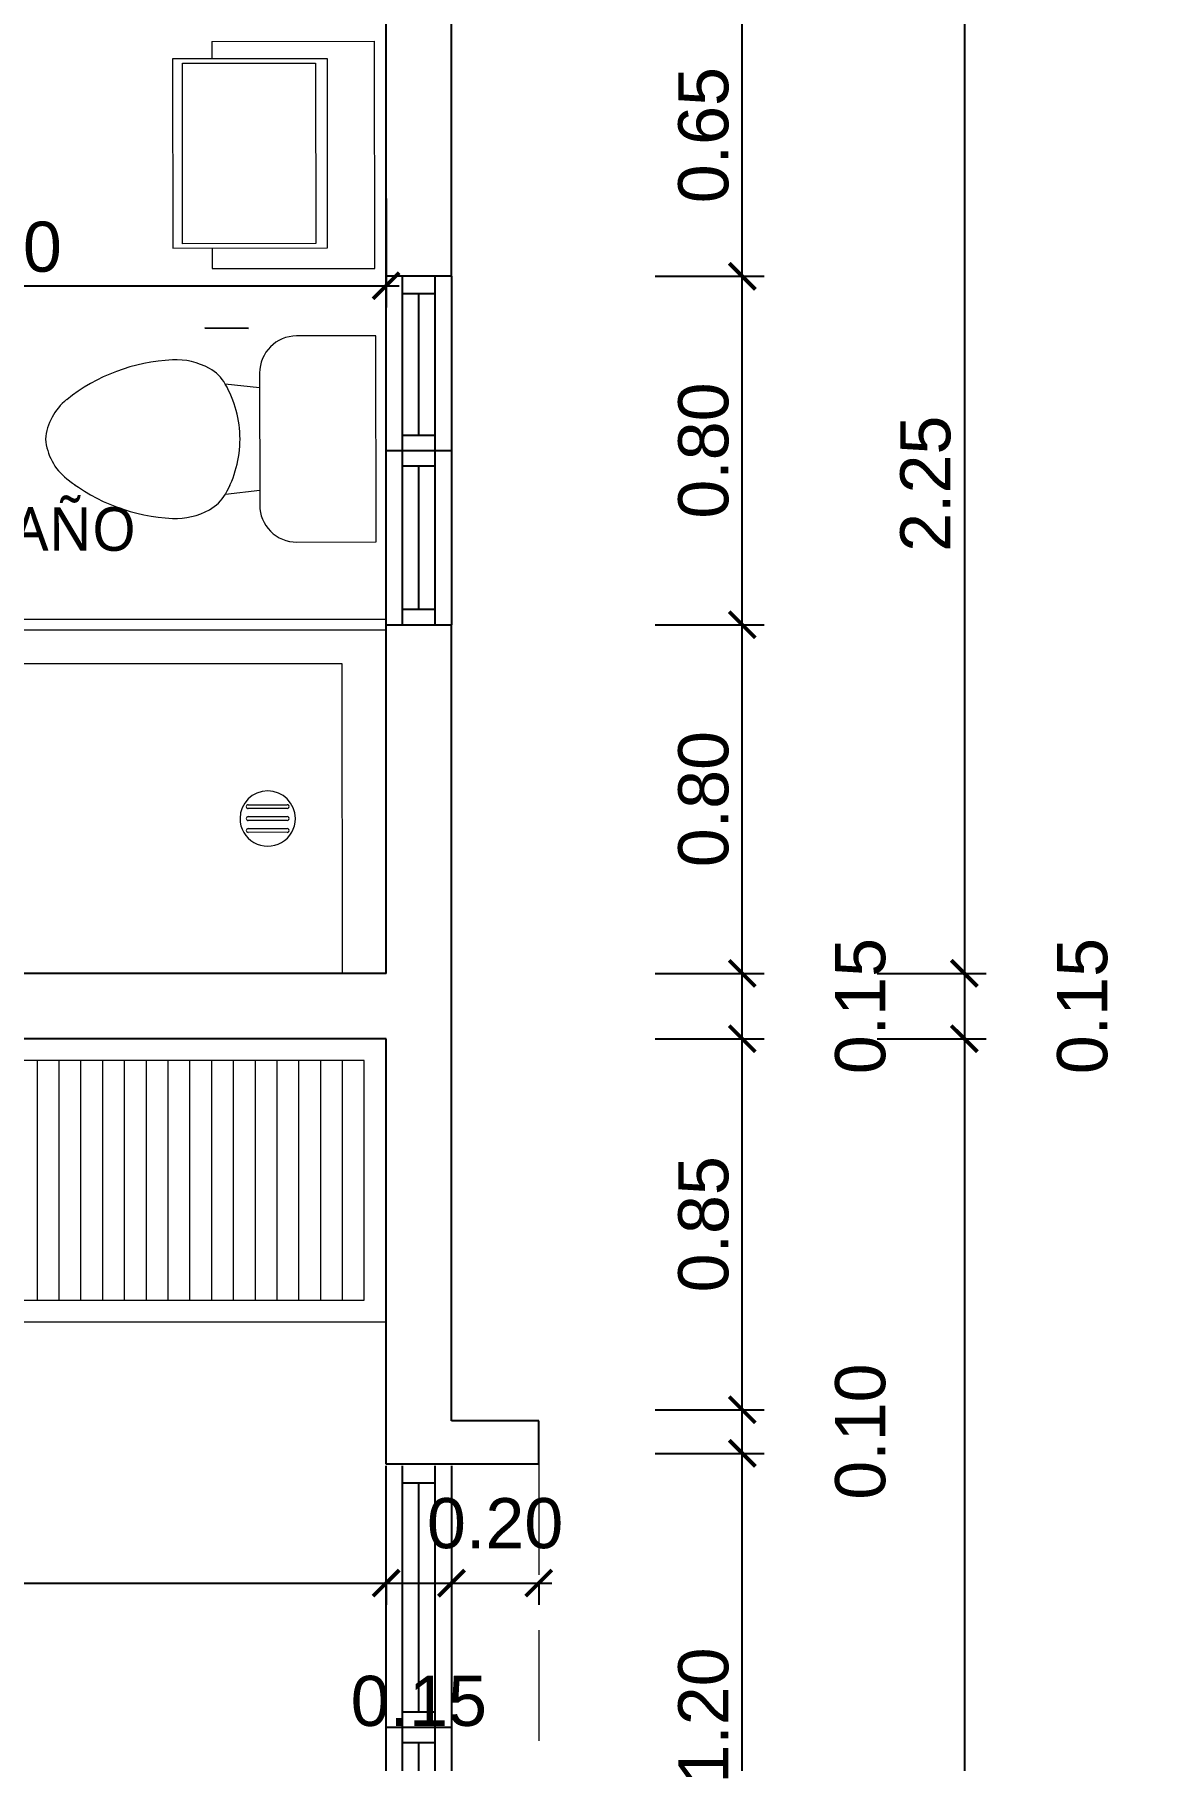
# Model space of a CAD drawing. Header units: feet. Extents: x -417 to 46, y -646 to -218.
# Drawn here: x -61.595 to -59.033, y -307.113 to -303.152 of the extents above; entities that cross this region are included whole.
import ezdxf

# ---------------------------------------------------------------- set-up
doc = ezdxf.new("R2010")
doc.units = ezdxf.units.FT
doc.header["$MEASUREMENT"] = 0
doc.linetypes.add('DASHDOT', pattern=[25.4, 12.7, -6.35, 0, -6.35])
doc.linetypes.add('DASHED', pattern=[19.05, 12.7, -6.35])
for name, color, linetype, lineweight in [('A-WALL', 4, 'Continuous', 25), ('closet', 8, 'Continuous', 5), ('DIM-COTAS', 1, 'Continuous', 5), ('I-FURN', 2, 'Continuous', 0), ('P-SANR-FIXT', 2, 'Continuous', 9), ('TXT', 2, 'Continuous', 9), ('vuelo', 251, 'DASHED', 13)]:
    doc.layers.add(name, color=color, linetype=linetype, lineweight=lineweight)
for name, color, linetype in [('DIM', 10, 'Continuous'), ('GRDUTIY', 5, 'Continuous'), ('PERT-VENT', 2, 'Continuous')]:
    doc.layers.add(name, color=color, linetype=linetype)
doc.styles.add('ads', font='trebuc.ttf', dxfattribs={"height": 0.14})
doc.styles.get("Standard").update_dxf_attribs({"font": 'arial.ttf', "height": 0.115})
doc.dimstyles.new('KEILY', dxfattribs={"dimtxt": 0.115, "dimasz": 0.06, "dimexe": 0.05, "dimexo": 0.2, "dimgap": 0.03, "dimtad": 1, "dimzin": 1, "dimdsep": 46, "dimtxsty": 'Standard', "dimblk": 'ARCHTICK', "dimcen": 2.5, "dimdle": 0.03, "dimclrd": 256, "dimclre": 256, "dimclrt": 7, "dimadec": 0, "dimazin": 0, "dimtfac": 1, "dimtmove": 2, "dimatfit": 3, "dimfxl": 0.2, "dimfxlon": 1, "dimtolj": 1, "dimtzin": 1, "dimarcsym": 0})

# ---------------------------------------------------------------- blocks, each defined once
blk = doc.blocks.new('bath_sink_6127 - bath_sink_6127-V2-Nivel 1')
at = {"layer": 'I-FURN'}
for p, q in [((0.2933, 0.2974), (-0.1268, 0.2974)), ((-0.1268, 0.2974), (-0.1268, -0.29)), ((0.2933, 0.2442), (0.2933, 0.2974)), ((0.3949, 0.2442), (-0.0052, 0.2442)), ((-0.0052, 0.2442), (-0.0052, -0.2448)), ((0.0254, -0.2336), (0.0254, 0.233)), ((0.0254, 0.233), (0.3695, 0.233)), ((0.3695, 0.233), (0.3695, -0.2336)), ((0.3949, -0.2448), (0.3949, 0.2442)), ((-0.0052, -0.2448), (0.3949, -0.2448)), ((0.3695, -0.2336), (0.0254, -0.2336)), ((0.2933, -0.29), (0.2933, -0.2448)), ((0.2933, -0.29), (-0.1268, -0.29))]:
    blk.add_line(p, q, dxfattribs=at)
blk = doc.blocks.new('Toilet_-_Tank_-_3D_4840 - 17_ High_ Seat Not Visible-536545-Nivel 1')
at = {"layer": 'P-SANR-FIXT'}
for p, q in [((0.2476, 0.4889), (-0.2476, 0.4889)), ((-0.2476, 0.4889), (-0.2476, 0.2984)), ((0.2476, 0.2984), (0.2476, 0.4889)), ((-0.1587, 0.2096), (-0.1228, 0.2096)), ((-0.1228, 0.2096), (-0.1323, 0.127)), ((-0.1228, 0.2096), (0.1228, 0.2096)), ((0.1323, 0.127), (0.1228, 0.2096)), ((0.1228, 0.2096), (0.1588, 0.2096))]:
    blk.add_line(p, q, dxfattribs=at)
for centre, radius, start, end in [((-0.1587, 0.2984), 0.0889, 180, 270), ((0.1588, 0.2984), 0.0889, 270, 360), ((-0.0827, 0.0408), 0.0995, 119.8981, 151.0596), ((0.0005, -0.104), 0.2664, 90.1019, 119.8981), ((-0.0005, -0.104), 0.2664, 60.1019, 89.8981), ((0.0827, 0.0408), 0.0995, 28.9404, 60.1019), ((-0.0233, 0.0079), 0.1674, 151.0596, 182.709), ((0.0233, 0.0079), 0.1674, 357.291, 28.9404), ((0.2505, 0.0209), 0.4415, 182.709, 218.5058), ((-0.2505, 0.0209), 0.4415, 321.4942, 357.291), ((0.0113, -0.1694), 0.1359, 218.5058, 265.219), ((-0.0113, -0.1694), 0.1359, 274.781, 321.4942)]:
    blk.add_arc(centre, radius, start, end, dxfattribs=at)
blk = doc.blocks.new('A$C59FC24C1')
at = {"layer": 'PERT-VENT', "extrusion": (-2.36783e-12, 8.94772e-16, -1)}
for p, q in [((0, 0), (0, 1.2)), ((0.0375, 1.2), (0.0375, 0)), ((0.1125, 1.2), (0.1125, 0)), ((0.15, 1.2), (0.15, 0)), ((0.0375, 1.165), (0.1125, 1.165)), ((0.0375, 1.165), (0.1125, 1.165)), ((0.075, 1.165), (0.075, 0.635)), ((0.1125, 0.635), (0.0375, 0.635)), ((0.15, 0.6), (0, 0.6)), ((0.1125, 0.565), (0.0375, 0.565)), ((0.075, 0.565), (0.075, 0.0404)), ((0.0375, 0.0404), (0.1125, 0.0404))]:
    blk.add_line(p, q, dxfattribs=at)
blk = doc.blocks.new('A$C5F285EFA')
at = {"layer": 'P-SANR-FIXT'}
for p, q in [((0, 0.8128), (1.8, 0.8129)), ((0, 0.8128), (0.0007, 0.0014)), ((1.8, 0.8129), (1.8, 0)), ((1.8, 0.7875), (0, 0.7874)), ((0.1017, 0.7113), (1.6985, 0.7112)), ((0.1017, 0.7113), (0.1023, 0.0001)), ((1.6985, 0.7112), (1.6991, 0)), ((1.4837, 0.3872), (1.5729, 0.3872)), ((1.5729, 0.3784), (1.4837, 0.3783)), ((1.4838, 0.3599), (1.5729, 0.3599)), ((1.5729, 0.3511), (1.4838, 0.351)), ((1.4838, 0.3326), (1.573, 0.3326)), ((1.573, 0.3238), (1.4838, 0.3237)), ((1.6991, 0), (0.0007, 0)), ((1.6991, 0), (1.8, 0))]:
    blk.add_line(p, q, dxfattribs=at)
for centre, radius, start, end in [((1.5284, 0.3555), 0.0635, 0.0472, 180.0472), ((1.5284, 0.3555), 0.0635, 0.0472, 180.0472), ((1.4837, 0.3827), 0.00444, 90.0472, 270.0472), ((1.4838, 0.3554), 0.00444, 90.0472, 270.0472), ((1.5729, 0.3828), 0.00444, 270.0472, 90.0472), ((1.5729, 0.3555), 0.00444, 270.0472, 90.0472), ((1.5284, 0.3555), 0.0635, 180.0472, 0.0472), ((1.5284, 0.3555), 0.0635, 180.0472, 0.0472), ((1.4838, 0.3281), 0.00444, 90.0472, 270.0472), ((1.573, 0.3282), 0.00444, 270.0472, 90.0472)]:
    blk.add_arc(centre, radius, start, end, dxfattribs=at)
blk = doc.blocks.new('_ArchTick')
at = {"layer": 'DIM-COTAS', "color": 0, "const_width": 0.15}
blk.add_lwpolyline([(-0.5, -0.5), (0.5, 0.5)], dxfattribs=at)
blk = doc.blocks.new('*D792')
at = {"layer": 'Defpoints', "color": 0, "transparency": 16777216}
for p in [(-60.7883, -306.4085), (-59.9714, -306.4085), (-61.0145, -307.6117)]:
    blk.add_point(p, dxfattribs=at)
at = {"layer": 'DIM', "lineweight": -2, "transparency": 16777216}
for p, q in [((-59.9714, -307.6417), (-59.9714, -306.3785)), ((-60.1714, -306.4085), (-59.9214, -306.4085)), ((-60.1714, -307.6117), (-59.9214, -307.6117))]:
    blk.add_line(p, q, dxfattribs=at)
at = {"layer": 'DIM', "lineweight": -2, "transparency": 16777216, "xscale": 0.06, "yscale": 0.06, "zscale": 0.06}
for p, rotation in [((-59.9714, -306.4085), 90), ((-59.9714, -307.6117), 270)]:
    blk.add_blockref('_ArchTick', p, dxfattribs=dict(at, rotation=rotation))
at = {"layer": 'DIM', "color": 7, "transparency": 16777216, "insert": (-60.0601, -307.0101), "char_height": 0.115, "attachment_point": 5, "rotation": 90}
blk.add_mtext('\\A1;1.20', dxfattribs=at)
blk = doc.blocks.new('*D793')
at = {"layer": 'Defpoints', "color": 0, "transparency": 16777216}
for p in [(-60.7883, -306.3085), (-59.9714, -306.3085), (-60.7883, -306.4085)]:
    blk.add_point(p, dxfattribs=at)
at = {"layer": 'DIM', "lineweight": -2, "transparency": 16777216}
for p, q in [((-59.9714, -306.4385), (-59.9714, -306.2785)), ((-60.1714, -306.3085), (-59.9214, -306.3085)), ((-60.1714, -306.4085), (-59.9214, -306.4085))]:
    blk.add_line(p, q, dxfattribs=at)
at = {"layer": 'DIM', "lineweight": -2, "transparency": 16777216, "xscale": 0.06, "yscale": 0.06, "zscale": 0.06}
for p, rotation in [((-59.9714, -306.3085), 90), ((-59.9714, -306.4085), 270)]:
    blk.add_blockref('_ArchTick', p, dxfattribs=dict(at, rotation=rotation))
at = {"layer": 'DIM', "color": 7, "transparency": 16777216, "insert": (-59.7002, -306.3585), "char_height": 0.115, "attachment_point": 5, "rotation": 90}
blk.add_mtext('\\A1;0.10', dxfattribs=at)
blk = doc.blocks.new('*D794')
at = {"layer": 'Defpoints', "color": 0, "transparency": 16777216}
for p in [(-61.2145, -305.457), (-59.9714, -305.457), (-60.7883, -306.3085)]:
    blk.add_point(p, dxfattribs=at)
at = {"layer": 'DIM', "lineweight": -2, "transparency": 16777216}
for p, q in [((-59.9714, -306.3385), (-59.9714, -305.427)), ((-60.1714, -305.457), (-59.9214, -305.457)), ((-60.1714, -306.3085), (-59.9214, -306.3085))]:
    blk.add_line(p, q, dxfattribs=at)
at = {"layer": 'DIM', "lineweight": -2, "transparency": 16777216, "xscale": 0.06, "yscale": 0.06, "zscale": 0.06}
for p, rotation in [((-59.9714, -305.457), 90), ((-59.9714, -306.3085), 270)]:
    blk.add_blockref('_ArchTick', p, dxfattribs=dict(at, rotation=rotation))
at = {"layer": 'DIM', "color": 7, "transparency": 16777216, "insert": (-60.0601, -305.8827), "char_height": 0.115, "attachment_point": 5, "rotation": 90}
blk.add_mtext('\\A1;0.85', dxfattribs=at)
blk = doc.blocks.new('*D795')
at = {"layer": 'Defpoints', "color": 0, "transparency": 16777216}
for p in [(-61.2145, -305.307), (-59.9714, -305.307), (-61.2145, -305.457)]:
    blk.add_point(p, dxfattribs=at)
at = {"layer": 'DIM', "lineweight": -2, "transparency": 16777216}
for p, q in [((-60.1714, -305.307), (-59.9214, -305.307)), ((-59.9714, -305.487), (-59.9714, -305.277)), ((-60.1714, -305.457), (-59.9214, -305.457))]:
    blk.add_line(p, q, dxfattribs=at)
at = {"layer": 'DIM', "lineweight": -2, "transparency": 16777216, "xscale": 0.06, "yscale": 0.06, "zscale": 0.06}
for p, rotation in [((-59.9714, -305.307), 90), ((-59.9714, -305.457), 270)]:
    blk.add_blockref('_ArchTick', p, dxfattribs=dict(at, rotation=rotation))
at = {"layer": 'DIM', "color": 7, "transparency": 16777216, "insert": (-59.7002, -305.382), "char_height": 0.115, "attachment_point": 5, "rotation": 90}
blk.add_mtext('\\A1;0.15', dxfattribs=at)
blk = doc.blocks.new('*D796')
at = {"layer": 'Defpoints', "color": 0, "transparency": 16777216}
for p in [(-60.6383, -304.507), (-59.9714, -304.507), (-61.2145, -305.307)]:
    blk.add_point(p, dxfattribs=at)
at = {"layer": 'DIM', "lineweight": -2, "transparency": 16777216}
for p, q in [((-59.9714, -305.337), (-59.9714, -304.477)), ((-60.1714, -304.507), (-59.9214, -304.507)), ((-60.1714, -305.307), (-59.9214, -305.307))]:
    blk.add_line(p, q, dxfattribs=at)
at = {"layer": 'DIM', "lineweight": -2, "transparency": 16777216, "xscale": 0.06, "yscale": 0.06, "zscale": 0.06}
for p, rotation in [((-59.9714, -304.507), 90), ((-59.9714, -305.307), 270)]:
    blk.add_blockref('_ArchTick', p, dxfattribs=dict(at, rotation=rotation))
at = {"layer": 'DIM', "color": 7, "transparency": 16777216, "insert": (-60.0601, -304.907), "char_height": 0.115, "attachment_point": 5, "rotation": 90}
blk.add_mtext('\\A1;0.80', dxfattribs=at)
blk = doc.blocks.new('*D801')
at = {"layer": 'Defpoints', "color": 0, "transparency": 16777216}
for p in [(-59.9214, -303.0594), (-59.9214, -305.307), (-59.4621, -305.307)]:
    blk.add_point(p, dxfattribs=at)
at = {"layer": 'DIM', "lineweight": -2, "transparency": 16777216}
for p, q in [((-59.4621, -303.0294), (-59.4621, -305.337)), ((-59.6621, -303.0594), (-59.4121, -303.0594)), ((-59.6621, -305.307), (-59.4121, -305.307))]:
    blk.add_line(p, q, dxfattribs=at)
at = {"layer": 'DIM', "lineweight": -2, "transparency": 16777216, "xscale": 0.06, "yscale": 0.06, "zscale": 0.06}
for p, rotation in [((-59.4621, -303.0594), 90), ((-59.4621, -305.307), 270)]:
    blk.add_blockref('_ArchTick', p, dxfattribs=dict(at, rotation=rotation))
at = {"layer": 'DIM', "color": 7, "transparency": 16777216, "insert": (-59.5509, -304.1832), "char_height": 0.115, "attachment_point": 5, "rotation": 90}
blk.add_mtext('\\A1;2.25', dxfattribs=at)
blk = doc.blocks.new('*D802')
at = {"layer": 'Defpoints', "color": 0, "transparency": 16777216}
for p in [(-59.9214, -305.307), (-59.9214, -305.457), (-59.4621, -305.457)]:
    blk.add_point(p, dxfattribs=at)
at = {"layer": 'DIM', "lineweight": -2, "transparency": 16777216}
for p, q in [((-59.6621, -305.307), (-59.4121, -305.307)), ((-59.4621, -305.277), (-59.4621, -305.487)), ((-59.6621, -305.457), (-59.4121, -305.457))]:
    blk.add_line(p, q, dxfattribs=at)
at = {"layer": 'DIM', "lineweight": -2, "transparency": 16777216, "xscale": 0.06, "yscale": 0.06, "zscale": 0.06}
for p, rotation in [((-59.4621, -305.307), 90), ((-59.4621, -305.457), 270)]:
    blk.add_blockref('_ArchTick', p, dxfattribs=dict(at, rotation=rotation))
at = {"layer": 'DIM', "color": 7, "transparency": 16777216, "insert": (-59.191, -305.382), "char_height": 0.115, "attachment_point": 5, "rotation": 90}
blk.add_mtext('\\A1;0.15', dxfattribs=at)
blk = doc.blocks.new('*D803')
at = {"layer": 'Defpoints', "color": 0, "transparency": 16777216}
for p in [(-59.9214, -305.457), (-59.9214, -310.057), (-59.4621, -310.057)]:
    blk.add_point(p, dxfattribs=at)
at = {"layer": 'DIM', "lineweight": -2, "transparency": 16777216}
for p, q in [((-59.4621, -305.427), (-59.4621, -310.087)), ((-59.6621, -305.457), (-59.4121, -305.457)), ((-59.6621, -310.057), (-59.4121, -310.057))]:
    blk.add_line(p, q, dxfattribs=at)
at = {"layer": 'DIM', "lineweight": -2, "transparency": 16777216, "xscale": 0.06, "yscale": 0.06, "zscale": 0.06}
for p, rotation in [((-59.4621, -305.457), 90), ((-59.4621, -310.057), 270)]:
    blk.add_blockref('_ArchTick', p, dxfattribs=dict(at, rotation=rotation))
at = {"layer": 'DIM', "color": 7, "transparency": 16777216, "insert": (-59.5509, -307.757), "char_height": 0.115, "attachment_point": 5, "rotation": 90}
blk.add_mtext('\\A1;4.60', dxfattribs=at)
blk = doc.blocks.new('*D1001')
at = {"layer": 'Defpoints', "color": 0, "transparency": 16777216}
for p in [(-60.6383, -303.707), (-59.9714, -303.707), (-60.6383, -304.507)]:
    blk.add_point(p, dxfattribs=at)
at = {"layer": 'DIM', "lineweight": -2, "transparency": 16777216}
for p, q in [((-59.9714, -304.537), (-59.9714, -303.677)), ((-60.1714, -303.707), (-59.9214, -303.707)), ((-60.1714, -304.507), (-59.9214, -304.507))]:
    blk.add_line(p, q, dxfattribs=at)
at = {"layer": 'DIM', "lineweight": -2, "transparency": 16777216, "xscale": 0.06, "yscale": 0.06, "zscale": 0.06}
for p, rotation in [((-59.9714, -303.707), 90), ((-59.9714, -304.507), 270)]:
    blk.add_blockref('_ArchTick', p, dxfattribs=dict(at, rotation=rotation))
at = {"layer": 'DIM', "color": 7, "transparency": 16777216, "insert": (-60.0601, -304.107), "char_height": 0.115, "attachment_point": 5, "rotation": 90}
blk.add_mtext('\\A1;0.80', dxfattribs=at)
blk = doc.blocks.new('*D1002')
at = {"layer": 'Defpoints', "color": 0, "transparency": 16777216}
for p in [(-60.8383, -303.0594), (-59.9714, -303.0594), (-60.6383, -303.707)]:
    blk.add_point(p, dxfattribs=at)
at = {"layer": 'DIM', "lineweight": -2, "transparency": 16777216}
for p, q in [((-59.9714, -303.737), (-59.9714, -303.0294)), ((-60.1714, -303.0594), (-59.9214, -303.0594)), ((-60.1714, -303.707), (-59.9214, -303.707))]:
    blk.add_line(p, q, dxfattribs=at)
at = {"layer": 'DIM', "lineweight": -2, "transparency": 16777216, "xscale": 0.06, "yscale": 0.06, "zscale": 0.06}
for p, rotation in [((-59.9714, -303.0594), 90), ((-59.9714, -303.707), 270)]:
    blk.add_blockref('_ArchTick', p, dxfattribs=dict(at, rotation=rotation))
at = {"layer": 'DIM', "color": 7, "transparency": 16777216, "insert": (-60.0601, -303.3832), "char_height": 0.115, "attachment_point": 5, "rotation": 90}
blk.add_mtext('\\A1;0.65', dxfattribs=at)
blk = doc.blocks.new('*D806')
at = {"layer": 'Defpoints', "color": 0, "transparency": 16777216}
for p in [(-59.3096, -299.057), (-58.7806, -299.057), (-59.3096, -311.5036)]:
    blk.add_point(p, dxfattribs=at)
at = {"layer": 'DIM', "lineweight": -2, "transparency": 16777216}
for p, q in [((-58.7806, -311.5336), (-58.7806, -299.027)), ((-58.9806, -299.057), (-58.7306, -299.057)), ((-58.9806, -311.5036), (-58.7306, -311.5036))]:
    blk.add_line(p, q, dxfattribs=at)
at = {"layer": 'DIM', "lineweight": -2, "transparency": 16777216, "xscale": 0.06, "yscale": 0.06, "zscale": 0.06}
for p, rotation in [((-58.7806, -299.057), 90), ((-58.7806, -311.5036), 270)]:
    blk.add_blockref('_ArchTick', p, dxfattribs=dict(at, rotation=rotation))
at = {"layer": 'DIM', "color": 7, "transparency": 16777216, "insert": (-58.8693, -305.2803), "char_height": 0.115, "attachment_point": 5, "rotation": 90}
blk.add_mtext('\\A1;12.45', dxfattribs=at)
blk = doc.blocks.new('*D1020')
at = {"layer": 'Defpoints', "color": 0, "transparency": 16777216}
for p in [(-60.7883, -303.1094), (-60.7883, -303.7287), (-62.5883, -304.0096)]:
    blk.add_point(p, dxfattribs=at)
at = {"layer": 'DIM', "lineweight": -2, "transparency": 16777216}
for p, q in [((-60.7883, -303.5287), (-60.7883, -303.7787)), ((-62.5883, -303.8096), (-62.5883, -303.6787)), ((-62.6183, -303.7287), (-60.7583, -303.7287))]:
    blk.add_line(p, q, dxfattribs=at)
at = {"layer": 'DIM', "lineweight": -2, "transparency": 16777216, "xscale": 0.06, "yscale": 0.06, "zscale": 0.06, "rotation": 180}
blk.add_blockref('_ArchTick', (-62.5883, -303.7287), dxfattribs=at)
at = {"layer": 'DIM', "lineweight": -2, "transparency": 16777216, "xscale": 0.06, "yscale": 0.06, "zscale": 0.06}
blk.add_blockref('_ArchTick', (-60.7883, -303.7287), dxfattribs=at)
at = {"layer": 'DIM', "color": 7, "transparency": 16777216, "insert": (-61.6883, -303.64), "char_height": 0.115, "attachment_point": 5}
blk.add_mtext('\\A1;1.80', dxfattribs=at)
blk = doc.blocks.new('*D832')
at = {"layer": 'Defpoints', "color": 0, "transparency": 16777216}
for p in [(-63.3383, -306.107), (-60.7883, -306.5935), (-60.7883, -306.7062)]:
    blk.add_point(p, dxfattribs=at)
at = {"layer": 'DIM', "lineweight": -2, "transparency": 16777216}
for p, q in [((-63.3383, -306.5062), (-63.3383, -306.7562)), ((-63.3683, -306.7062), (-60.7583, -306.7062)), ((-60.7883, -306.7062), (-60.7883, -306.7562))]:
    blk.add_line(p, q, dxfattribs=at)
at = {"layer": 'DIM', "lineweight": -2, "transparency": 16777216, "xscale": 0.06, "yscale": 0.06, "zscale": 0.06, "rotation": 180}
blk.add_blockref('_ArchTick', (-63.3383, -306.7062), dxfattribs=at)
at = {"layer": 'DIM', "lineweight": -2, "transparency": 16777216, "xscale": 0.06, "yscale": 0.06, "zscale": 0.06}
blk.add_blockref('_ArchTick', (-60.7883, -306.7062), dxfattribs=at)
at = {"layer": 'DIM', "color": 7, "transparency": 16777216, "insert": (-62.0633, -306.6175), "char_height": 0.115, "attachment_point": 5}
blk.add_mtext('\\A1;2.55', dxfattribs=at)
blk = doc.blocks.new('*D833')
at = {"layer": 'Defpoints', "color": 0, "transparency": 16777216}
for p in [(-60.7883, -306.5935), (-60.6383, -306.6019), (-60.6383, -306.7062)]:
    blk.add_point(p, dxfattribs=at)
at = {"layer": 'DIM', "lineweight": -2, "transparency": 16777216}
for p, q in [((-60.8183, -306.7062), (-60.6083, -306.7062)), ((-60.7883, -306.7062), (-60.7883, -306.7562)), ((-60.6383, -306.7062), (-60.6383, -306.7562))]:
    blk.add_line(p, q, dxfattribs=at)
at = {"layer": 'DIM', "lineweight": -2, "transparency": 16777216, "xscale": 0.06, "yscale": 0.06, "zscale": 0.06, "rotation": 180}
blk.add_blockref('_ArchTick', (-60.7883, -306.7062), dxfattribs=at)
at = {"layer": 'DIM', "lineweight": -2, "transparency": 16777216, "xscale": 0.06, "yscale": 0.06, "zscale": 0.06}
blk.add_blockref('_ArchTick', (-60.6383, -306.7062), dxfattribs=at)
at = {"layer": 'DIM', "color": 7, "transparency": 16777216, "insert": (-60.7133, -306.9773), "char_height": 0.115, "attachment_point": 5}
blk.add_mtext('\\A1;0.15', dxfattribs=at)
blk = doc.blocks.new('*D834')
at = {"layer": 'Defpoints', "color": 0, "transparency": 16777216}
for p in [(-60.6383, -306.6019), (-60.4383, -306.7062), (-60.4383, -306.7062)]:
    blk.add_point(p, dxfattribs=at)
at = {"layer": 'DIM', "lineweight": -2, "transparency": 16777216}
for p, q in [((-60.6683, -306.7062), (-60.4083, -306.7062)), ((-60.6383, -306.7062), (-60.6383, -306.7562)), ((-60.4383, -306.7062), (-60.4383, -306.7562))]:
    blk.add_line(p, q, dxfattribs=at)
at = {"layer": 'DIM', "lineweight": -2, "transparency": 16777216, "xscale": 0.06, "yscale": 0.06, "zscale": 0.06, "rotation": 180}
blk.add_blockref('_ArchTick', (-60.6383, -306.7062), dxfattribs=at)
at = {"layer": 'DIM', "lineweight": -2, "transparency": 16777216, "xscale": 0.06, "yscale": 0.06, "zscale": 0.06}
blk.add_blockref('_ArchTick', (-60.4383, -306.7062), dxfattribs=at)
at = {"layer": 'DIM', "color": 7, "transparency": 16777216, "insert": (-60.5383, -306.5694), "char_height": 0.115, "attachment_point": 5}
blk.add_mtext('\\A1;0.20', dxfattribs=at)
blk = doc.blocks.new('*D922')
at = {"layer": 'Defpoints', "color": 0, "transparency": 16777216}
for p in [(-61.4998, -303.0594), (-62.0399, -305.307), (-61.7797, -305.307)]:
    blk.add_point(p, dxfattribs=at)
at = {"layer": 'DIM', "lineweight": -2, "transparency": 16777216}
for p, q in [((-62.0399, -303.0294), (-62.0399, -305.337)), ((-61.8399, -303.0594), (-62.0899, -303.0594)), ((-61.9797, -305.307), (-62.0899, -305.307))]:
    blk.add_line(p, q, dxfattribs=at)
at = {"layer": 'DIM', "lineweight": -2, "transparency": 16777216, "xscale": 0.06, "yscale": 0.06, "zscale": 0.06}
for p, rotation in [((-62.0399, -303.0594), 90), ((-62.0399, -305.307), 270)]:
    blk.add_blockref('_ArchTick', p, dxfattribs=dict(at, rotation=rotation))
at = {"layer": 'DIM', "color": 7, "transparency": 16777216, "insert": (-62.1286, -304.1832), "char_height": 0.115, "attachment_point": 5, "rotation": 90}
blk.add_mtext('\\A1;2.25', dxfattribs=at)
blk = doc.blocks.new('A$C1A1F583A')
at = {"layer": 'PERT-VENT', "extrusion": (2.36783e-12, -8.94772e-16, -1)}
for p, q in [((0, 0), (0, 0.8)), ((0.0375, 0), (0.0375, 0.8)), ((0.1125, 0), (0.1125, 0.8)), ((0.15, 0.8), (0.15, 0)), ((0.1125, 0.7596), (0.0375, 0.7596)), ((0.075, 0.435), (0.075, 0.7596)), ((0, 0.4), (0.15, 0.4)), ((0.0375, 0.435), (0.1125, 0.435)), ((0.0375, 0.365), (0.1125, 0.365)), ((0.075, 0.035), (0.075, 0.365)), ((0.1125, 0.035), (0.0375, 0.035)), ((0.1125, 0.035), (0.0375, 0.035))]:
    blk.add_line(p, q, dxfattribs=at)

msp = doc.modelspace()

# ---------------------------------------------------------------- hatches: boundary and pattern name
at = {"layer": 'closet'}
h = msp.add_hatch(dxfattribs=at)
h.set_pattern_fill('ANSI31', color=256, scale=0.4, angle=45, style=0)
h.set_pattern_definition([(90, (-63.238263, -306.05702), (-0.05, 7e-18), [])])
h.paths.add_polyline_path([(-63.2883, -306.057), (-60.8383, -306.057), (-60.8383, -305.507), (-63.2883, -305.507)])

# ---------------------------------------------------------------- linework, layer by layer
at = {"layer": 'A-WALL'}
for p, q in [((-60.6383, -303.707), (-60.6383, -302.9094)), ((-60.7883, -303.707), (-60.7883, -303.0594)), ((-60.7883, -305.307), (-60.7883, -304.507)), ((-60.6383, -306.3335), (-60.6383, -304.507)), ((-60.7883, -305.307), (-62.5883, -305.307)), ((-60.7883, -305.457), (-63.3383, -305.457)), ((-60.7883, -306.4335), (-60.7883, -305.457)), ((-60.4383, -306.4335), (-60.4383, -306.3335))]:
    msp.add_line(p, q, dxfattribs=at)
at = {"layer": 'A-WALL', "extrusion": (-5.65398e-18, -1.31713e-15, -1)}
for p, q in [((-60.6383, -303.707), (-60.7883, -303.707)), ((-60.7883, -304.507), (-60.6383, -304.507))]:
    msp.add_line(p, q, dxfattribs=at)
at = {"layer": 'A-WALL', "extrusion": (1.27878e-17, -1.31713e-15, -1)}
for p, q in [((-60.4383, -306.3335), (-60.6383, -306.3335)), ((-60.4383, -306.4335), (-60.7883, -306.4335))]:
    msp.add_line(p, q, dxfattribs=at)
at = {"layer": 'closet'}
msp.add_line((-60.7883, -306.107), (-63.3383, -306.107), dxfattribs=at)
msp.add_lwpolyline([(-63.2883, -306.057), (-60.8383, -306.057), (-60.8383, -305.507), (-63.2883, -305.507)], close=True, dxfattribs=at)
at = {"layer": 'GRDUTIY', "color": 8, "linetype": 'DASHDOT'}
msp.add_line((-80.2539, -303.7855), (-57.9494, -303.8325), dxfattribs=at)
at = {"layer": 'vuelo', "ltscale": 0.02}
msp.add_line((-60.4383, -306.4335), (-60.4383, -310.407), dxfattribs=at)

# ---------------------------------------------------------------- block references
msp.add_blockref('A$C5F285EFA', (-62.5883, -305.307))
at = {"rotation": 180}
msp.add_blockref('A$C59FC24C1', (-60.6383, -306.4367), dxfattribs=at)
at = {"layer": 'I-FURN', "xscale": 0.8877811220785607, "yscale": 0.8877811220785607, "zscale": 0.8877811220785607, "rotation": 180.0471946921292}
msp.add_blockref('bath_sink_6127 - bath_sink_6127-V2-Nivel 1', (-60.9273, -303.4253), dxfattribs=at)

# ---------------------------------------------------------------- texts
at = {"layer": 'TXT', "insert": (-61.5459, -304.2371), "char_height": 0.1, "width": 2.688, "attachment_point": 2, "style": 'ads', "bg_fill": 2}
msp.add_mtext('BAÑO', dxfattribs=at)

# ---------------------------------------------------------------- dimensions: what is measured, and where the dimension line sits
at = {"layer": 'DIM'}
for base, p1, p2, picture, middle in [((-58.7806, -299.057), (-59.3096, -311.5036), (-59.3096, -299.057), '*D806', (-58.8693, -305.2803)), ((-59.9714, -303.0594), (-60.6383, -303.707), (-60.8383, -303.0594), '*D1002', (-60.0601, -303.3832)), ((-59.4621, -305.307), (-59.9214, -303.0594), (-59.9214, -305.307), '*D801', (-59.5509, -304.1832)), ((-59.9714, -304.507), (-61.2145, -305.307), (-60.6383, -304.507), '*D796', (-60.0601, -304.907)), ((-59.9714, -305.307), (-61.2145, -305.457), (-61.2145, -305.307), '*D795', (-59.7002, -305.382)), ((-59.4621, -305.457), (-59.9214, -305.307), (-59.9214, -305.457), '*D802', (-59.191, -305.382)), ((-59.9714, -305.457), (-60.7883, -306.3085), (-61.2145, -305.457), '*D794', (-60.0601, -305.8827)), ((-59.4621, -310.057), (-59.9214, -305.457), (-59.9214, -310.057), '*D803', (-59.5509, -307.757)), ((-59.9714, -306.3085), (-60.7883, -306.4085), (-60.7883, -306.3085), '*D793', (-59.7002, -306.3585)), ((-59.9714, -306.4085), (-61.0145, -307.6117), (-60.7883, -306.4085), '*D792', (-60.0601, -307.0101))]:
    dim = msp.add_linear_dim(base=base, p1=p1, p2=p2, angle=90, dimstyle='KEILY', dxfattribs=at)
    dim.commit()
    dim.dimension.update_dxf_attribs({"geometry": picture, "text_midpoint": middle})
for base, p1, p2, picture, middle in [((-60.7883, -303.7287), (-62.5883, -304.0096), (-60.7883, -303.1094), '*D1020', (-61.6883, -303.64)), ((-60.7883, -306.7062), (-63.3383, -306.107), (-60.7883, -306.5935), '*D832', (-62.0633, -306.6175)), ((-60.6383, -306.7062), (-60.7883, -306.5935), (-60.6383, -306.6019), '*D833', (-60.7133, -306.9773))]:
    dim = msp.add_linear_dim(base=base, p1=p1, p2=p2, dimstyle='KEILY', dxfattribs=at)
    dim.commit()
    dim.dimension.update_dxf_attribs({"geometry": picture, "text_midpoint": middle})
dim = msp.add_linear_dim(base=(-60.4383, -306.7062), p1=(-60.6383, -306.6019), p2=(-60.4383, -306.7062), dimstyle='KEILY', dxfattribs=at)
dim.commit()
dim.dimension.update_dxf_attribs({"geometry": '*D834', "text_midpoint": (-60.5383, -306.5694), "dimtype": 160})

# ---------------------------------------------------------------- next in the draw order: block references
msp.add_blockref('A$C1A1F583A', (-60.7883, -304.507))
at = {"layer": 'P-SANR-FIXT', "xscale": 0.9549011219916657, "yscale": 0.9549011219916657, "zscale": 0.9549011219916657, "rotation": 270.0471946921313}
msp.add_blockref('Toilet_-_Tank_-_3D_4840 - 17_ High_ Seat Not Visible-536545-Nivel 1', (-61.2784, -304.0808), dxfattribs=at)

# ---------------------------------------------------------------- next in the draw order: dimensions: what is measured, and where the dimension line sits
at = {"layer": 'DIM'}
for base, p1, p2, picture, middle in [((-62.0399, -305.307), (-61.4998, -303.0594), (-61.7797, -305.307), '*D922', (-62.1286, -304.1832)), ((-59.9714, -303.707), (-60.6383, -304.507), (-60.6383, -303.707), '*D1001', (-60.0601, -304.107))]:
    dim = msp.add_linear_dim(base=base, p1=p1, p2=p2, angle=90, dimstyle='KEILY', dxfattribs=at)
    dim.commit()
    dim.dimension.update_dxf_attribs({"geometry": picture, "text_midpoint": middle})

doc.saveas('drawing.dxf')
